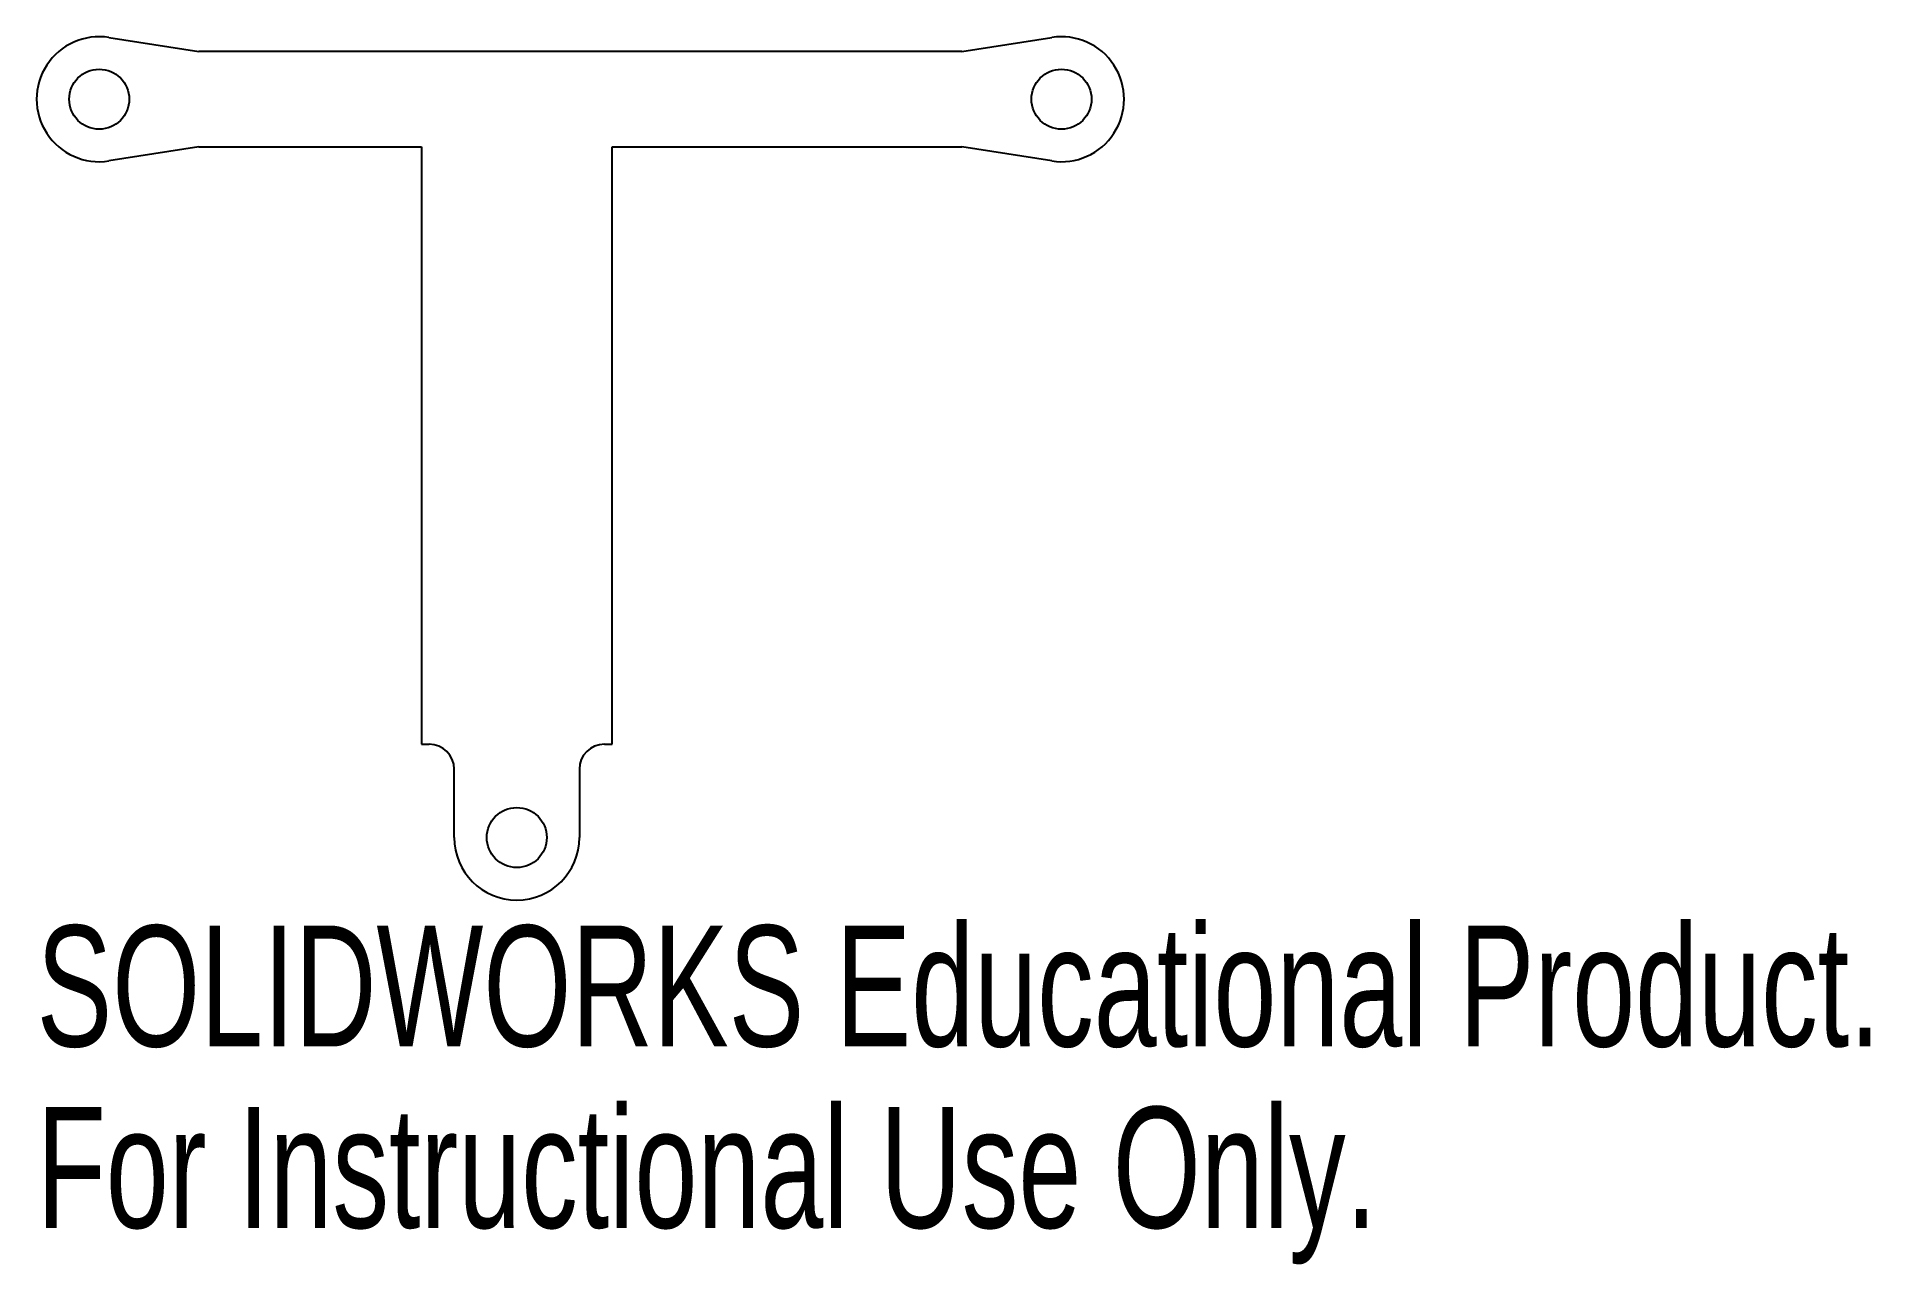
# Model space of a CAD drawing. Header units: inches. Extents: x -0.86 to 2.03, y 0.45 to 2.39.
import ezdxf

# ---------------------------------------------------------------- set-up
doc = ezdxf.new("R2010")
doc.units = ezdxf.units.IN
doc.header["$MEASUREMENT"] = 0
doc.styles.add('SLDTEXTSTYLE0', font='TXT', dxfattribs={"width": 0.7})

msp = doc.modelspace()

# ---------------------------------------------------------------- linework, layer by layer
at = {"color": 7, "linetype": 'Continuous', "lineweight": 25}
for p, q in [((-0.7416, 2.3847), (-0.6, 2.3625)), ((0.6, 2.3625), (0.7416, 2.3847)), ((0.6, 2.3625), (-0.6, 2.3625)), ((-0.6, 2.2125), (-0.7416, 2.1903)), ((-0.6, 2.2125), (-0.25, 2.2125)), ((-0.25, 2.2125), (-0.25, 1.2725)), ((0.05, 2.2125), (0.6, 2.2125)), ((0.05, 1.2725), (0.05, 2.2125)), ((0.7416, 2.1903), (0.6, 2.2125)), ((-0.25, 1.2725), (-0.2378, 1.2725)), ((0.0378, 1.2725), (0.05, 1.2725)), ((-0.1984, 1.1256), (-0.1984, 1.2331)), ((-0.0016, 1.2331), (-0.0016, 1.1256))]:
    msp.add_line(p, q, dxfattribs=at)
for centre in [(-0.7569, 2.2875), (0.7569, 2.2875), (-0.1, 1.1256)]:
    msp.add_circle(centre, 0.0472, dxfattribs=at)
for centre, radius, start, end in [((-0.7569, 2.2875), 0.0984, 81.0753, 278.9247), ((0.7569, 2.2875), 0.0984, 261.0753, 98.9247), ((-0.2378, 1.2331), 0.0394, 0, 90), ((0.0378, 1.2331), 0.0394, 90, 180), ((-0.1, 1.1256), 0.0984, 180, 0)]:
    msp.add_arc(centre, radius, start, end, dxfattribs=at)

# ---------------------------------------------------------------- texts
at = {"color": 7, "linetype": 'Continuous', "char_height": 0.1903, "attachment_point": 1, "style": 'SLDTEXTSTYLE0'}
for s, insert in [('SOLIDWORKS Educational Product.', (-0.8553, 0.9871)), ('For Instructional Use Only.', (-0.8553, 0.7016))]:
    msp.add_mtext(s, dxfattribs=dict(at, insert=insert))

doc.saveas('drawing.dxf')
